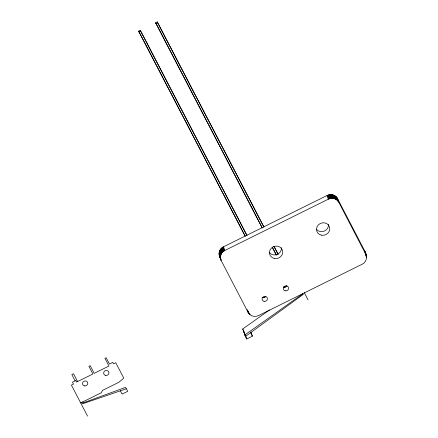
<?xml version="1.0" encoding="UTF-8"?>
<svg xmlns="http://www.w3.org/2000/svg" width="438" height="438" viewBox="0 0 438 438"><rect width="100%" height="100%" fill="white"/><g stroke="black" fill="none" stroke-linecap="round" stroke-linejoin="round"><path stroke-width="0.66" d="M221.102 259.225C217.763 255.398 218.748 248.888 223.517 246.802L327.027 195.507C330.58 193.629 335.601 194.817 337.468 198.513L364.531 250.558C367.52 254.834 367.466 261.897 362.144 264.245L258.639 315.541C255.086 317.419 250.065 316.231 248.198 312.529L221.135 260.49C219.17 256.882 221.185 252.135 224.809 250.487L328.314 199.191C331.873 197.314 336.893 198.502 338.755 202.203L366.201 255.119M250.936 331.993L252.408 336.181L246.747 338.99L245.422 336.444L303.019 294.555L302.603 293.356M243.44 330.383L245.537 336.368L242.707 328.971L269.469 309.995M244.804 334.96L301.673 294.632M245.231 236.361L138.643 31.147L140.335 30.31L246.95 235.305M262.192 227.957L155.605 22.738L157.302 21.9L263.917 226.9M138.928 31.969L140.625 31.131L140.335 30.31M155.895 23.564L157.587 22.721L157.302 21.9M80.696 402.955L101.413 392.689L102.41 390.433L118.912 382.259L123.779 378.153L115.731 362.675L113.464 363.797L112.741 362.407L109.44 364.044L106.155 357.736L104.95 358.333L108.958 366.031L94.181 373.351L90.179 365.659L88.898 366.294L92.9 373.986L76.639 382.045L75.851 380.534L72.478 382.193L73.464 384.088L71.41 385.106L87.529 416.1M302.505 293.646L303.019 294.555M304.306 292.661L308.034 299.833M274.007 246.309L278.108 254.193M157.587 22.721L263.89 227.114M273.98 246.523L278.081 254.407M155.605 22.738L262.22 227.738M272.316 247.147L276.099 254.423M272.288 247.366L276.389 255.25M140.625 31.131L246.922 235.524M138.643 31.147L244.941 235.54M250.7 332.907L252.408 336.181M242.707 328.971L243.194 329.913M243.856 331.473L243.325 330.455L245.422 336.444M126.275 388.802L125.542 387.389L83.269 402.829L82.809 401.909M120.362 390.827L122.065 394.101L127.726 391.298L126.401 388.758L82.41 403.847L81.742 402.434M77.592 381.575L73.513 373.729L71.854 374.55L75.101 380.896M364.531 250.558L366.458 256.044M364.909 251.434L366.535 256.515M365.5 253.925L366.579 256.996M365.944 255.633L366.59 257.478M337.468 198.513L338.755 202.203M337.227 198.096L338.519 201.781M336.964 197.697L338.256 201.381M336.669 197.314L337.961 200.998M336.351 196.952L337.638 200.637M336.001 196.607L337.293 200.297M335.634 196.29L336.926 199.98M335.24 196L336.532 199.684M334.829 195.731L336.121 199.416M334.397 195.49L335.689 199.175M333.948 195.277L335.24 198.961M333.482 195.096L334.774 198.781M333.006 194.937L334.298 198.628M332.519 194.817L333.811 198.502M332.02 194.724L333.313 198.409M331.517 194.658L332.809 198.348M331.008 194.631L332.3 198.315M330.493 194.631L331.785 198.315M329.984 194.664L331.276 198.348M329.475 194.729L330.761 198.414M328.965 194.822L330.257 198.507M328.467 194.948L329.759 198.633M327.974 195.107L329.267 198.792M327.493 195.293L328.785 198.978M327.027 195.507L328.314 199.191M249.6 313.526L250.032 314.752M249.233 313.208L249.66 314.435M248.888 312.869L249.315 314.095M248.351 311.889L248.998 313.734M247.842 310.892L248.702 313.351M247.574 310.493L248.434 312.951M247.125 309.458L248.198 312.529M223.517 246.802L224.809 250.487M223.062 247.048L224.355 250.733M222.624 247.317L223.917 251.001M222.208 247.612L223.495 251.297M221.809 247.93L223.101 251.615M221.431 248.275L222.723 251.959M221.075 248.636L222.367 252.321M220.747 249.019L222.039 252.704M220.445 249.425L221.732 253.109M220.166 249.841L221.458 253.531M219.92 250.279L221.212 253.963M219.706 250.722L220.998 254.407M219.52 251.182L220.812 254.867M219.367 251.647L220.653 255.332M219.241 252.124L220.533 255.808M219.153 252.6L220.445 256.29M219.099 253.087L220.391 256.772M219.077 253.569L220.369 257.254M219.088 254.051L220.38 257.736M219.131 254.527L220.424 258.212M219.208 255.004L221.135 260.49M219.318 255.469L220.927 260.057M245.696 335.995L246.747 338.99M365.243 252.83L365.287 253.312M265.647 296.318A2.677 2.486 -19.3 0 1 262.159 297.429M286.819 285.828A2.677 2.486 -19.3 0 1 283.654 287.054M281.393 247.629A6.701 6.225 -19.3 0 1 277.062 254.462A6.701 6.225 -19.3 0 1 269.217 252.337M328.44 224.316A6.701 6.225 -19.3 0 1 324.312 231.061A6.701 6.225 -19.3 0 1 316.515 229.348M286.928 285.866A2.677 2.486 -19.3 0 1 283.6 287.038M265.756 296.362A2.677 2.486 -19.3 0 1 262.121 297.397M321.333 235.157A6.701 6.225 -19.3 0 0 329.568 227.202A6.701 6.225 -19.3 0 0 318.475 224.754A6.701 6.225 -19.3 0 0 321.333 235.157M274.287 258.469A6.701 6.225 -19.3 0 0 282.521 250.514A6.701 6.225 -19.3 0 0 271.429 248.072A6.701 6.225 -19.3 0 0 274.287 258.469M285.22 290.821A2.677 2.486 -19.3 0 0 288.511 287.64A2.677 2.486 -19.3 0 0 284.076 286.666A2.677 2.486 -19.3 0 0 285.22 290.821M264.048 301.311A2.677 2.486 -19.3 0 0 267.339 298.136A2.677 2.486 -19.3 0 0 262.904 297.161A2.677 2.486 -19.3 0 0 264.048 301.311M105.585 375.382A2.677 2.486 -19.3 0 0 108.876 372.207A2.677 2.486 -19.3 0 0 104.447 371.232A2.677 2.486 -19.3 0 0 105.585 375.382M84.414 385.878A2.677 2.486 -19.3 0 0 87.704 382.702A2.677 2.486 -19.3 0 0 83.275 381.728A2.677 2.486 -19.3 0 0 84.414 385.878"/></g></svg>
